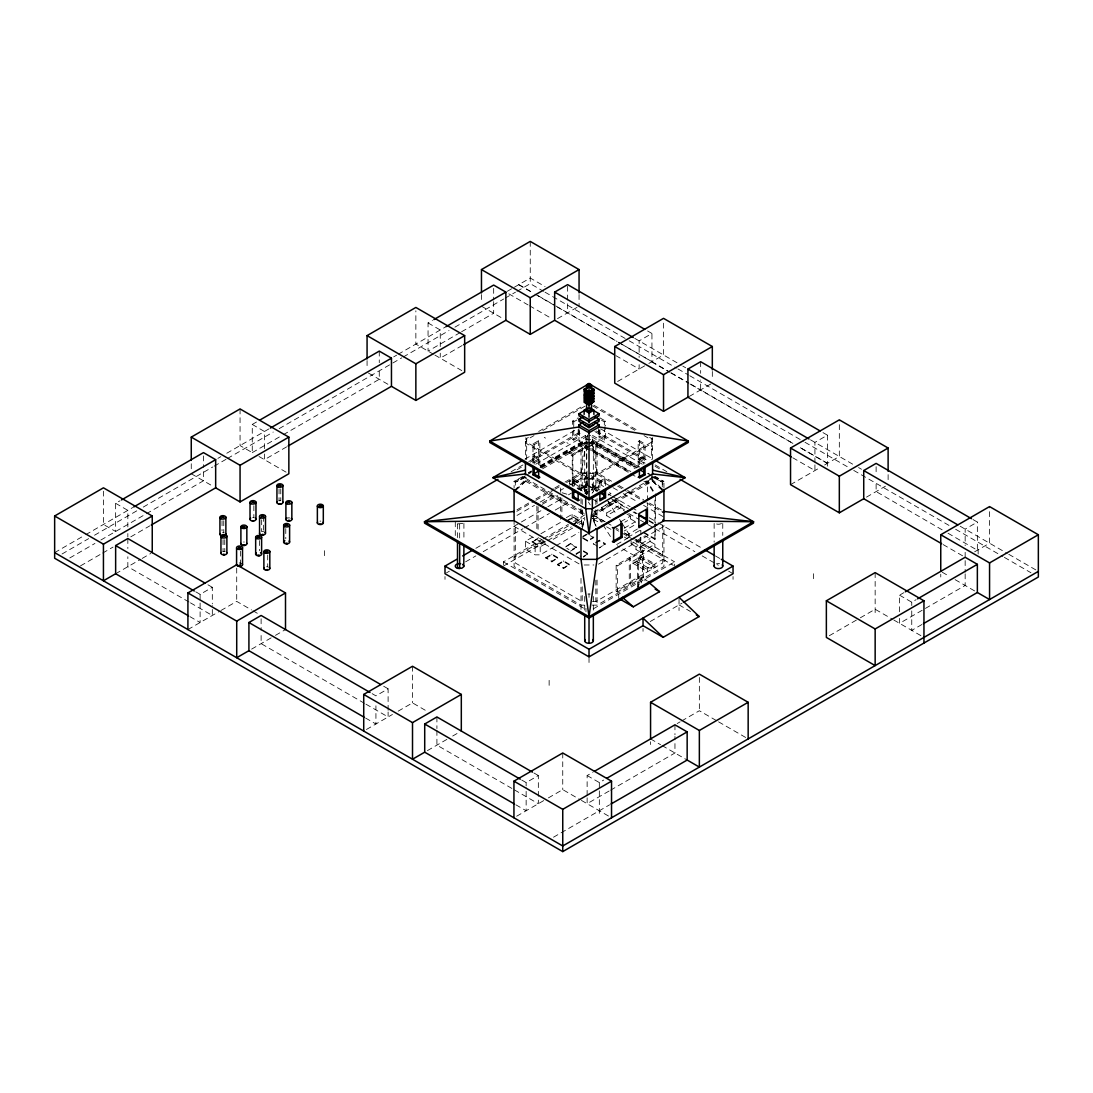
<?xml version="1.0" encoding="UTF-8"?>
<svg xmlns="http://www.w3.org/2000/svg" width="1093" height="1093" viewBox="0 0 1093 1093"><rect width="100%" height="100%" fill="white"/><g stroke="black" fill="none" stroke-linecap="round" stroke-linejoin="round"><path stroke-width="0.75" stroke-dasharray="5 3.75" d="M564.999 482.081L580.998 472.845L587.583 435M582.214 528.67L584.823 519.093M581.941 526.375L584.755 517.372M582.2 526.826L584.7 519.025M637.438 586.791L637.438 562.362L642.397 550.08L643.627 550.776L643.627 576.844L641.14 582.979M638.654 587.501L638.654 563.073L643.627 550.776M637.438 588.43L642.397 576.134L642.397 550.08L616.151 565.231L616.151 591.286L617.367 591.996L643.627 576.844L642.397 576.134L616.151 591.286M639.227 467.217L597.051 442.87L596.341 443.867L592.351 442.487L591.122 443.198L635.211 468.651M514.093 490.757L525.446 479.595L585.698 514.379M515.828 490.347L526.676 480.414L526.676 477.983L525.446 477.272L515.828 481.904L514.093 481.494L514.093 488.147M515.322 490.06L525.446 481.111L525.446 477.026M103.439 491.153L103.439 524.449L115.639 531.485L115.639 503.313L120.039 500.785M240.064 408.946L240.064 445.575L252.264 452.611L252.264 424.439L256.691 421.884M460.139 332.6L428.06 351.113L428.06 322.941L432.432 320.427M54.65 552.621L84.229 535.543M85.705 534.696L132.718 507.548M217.89 458.377L220.841 456.669M226.757 453.253L268.892 428.921M393.685 356.878L396.636 355.17M398.112 354.323L446.094 326.616M507.289 291.284L512.986 288.005M514.407 287.186L530.255 278.032L545.052 286.571M62.041 553.987L88.629 538.644M94.531 535.228L137.363 510.499M143.279 507.084L212.698 467.012M214.173 466.151L225.991 459.333M227.467 458.473L273.25 432.049M279.166 428.634L401.759 357.848M403.235 357.001L449.018 330.564M454.934 327.149L503.668 299.017M505.144 298.157L515.486 292.186M516.962 291.339L530.255 283.661L543.549 291.339M69.802 557.949L94.941 543.44M100.857 540.024L144.918 514.584M146.38 513.737L203.462 480.783L203.462 469.184M252.264 452.611L281.803 435.56M283.278 434.713L379.271 379.285L379.271 369.352M461.588 331.753L493.667 313.24L493.667 301.641M80.527 565.846L101.225 553.905M102.701 553.044L113.057 547.074M130.764 536.841L149.796 525.856M286.612 446.873L264.465 459.661L264.465 453.035M462.12 345.538L440.26 358.162L440.26 353.189M115.639 573.743L140.765 559.247M142.199 558.414L150.807 553.441M557.512 318.637L577.623 307.024M195.756 591.819L200.115 594.346L212.315 587.31L212.315 603.869M647.589 330.96L651.947 333.488L639.132 340.879L639.132 357.452M187.914 629.554L219.488 611.329M220.923 610.509L236.716 601.396L251.499 609.921M617.6 381.484L647.452 364.256M648.846 363.45L663.533 354.965L663.533 321.67M528.384 437.432L525.446 439.126L526.676 439.837L534.012 435.588M538.671 431.489L582.76 406.049M542.838 430.505L585.452 405.899M525.446 441.558L526.676 440.862M532.988 462.243L538.63 458.992L539.846 459.688L534.204 462.954L532.988 462.243L532.988 443.936L538.63 440.67L539.846 441.381L539.874 467.367M572.513 424.439L572.513 421.106L578.17 417.854M532.988 443.936L534.204 444.646L539.846 441.381M572.513 421.106L573.743 421.816L579.386 418.551M524.9 459.169L577.364 428.88M532.988 456.478L534.204 455.767L539.874 459.046L538.644 459.743L532.988 456.478L532.988 464.798M511.182 471.711L522.932 464.921M528.807 461.533L580.205 431.858M517.057 469.73L522.932 466.328M530.283 462.093L583.143 431.571M572.513 431.093L572.513 439.427L578.17 436.162L579.386 436.872L579.386 430.205M601.492 420.19L604.32 421.83L605.549 421.119L605.549 426.12M572.513 439.427L573.743 440.124L579.386 436.872M535.734 464.183L585.698 435.342L590.685 435.342M578.962 428.524L578.962 441.053L587.583 436.08M528.384 472.641L531.335 470.946M540.147 465.864L585.698 439.564L590.685 439.564M525.446 477.272L515.322 482.191L514.093 481.494L522.823 476.452M528.643 473.091L531.553 471.411M540.27 466.369L580.998 442.87L585.698 440.971L586.914 441.668L568.702 452.188L568.702 453.718L572.267 455.781L590.193 445.425M526.922 474.909L531.335 472.354M540.147 467.271L585.698 440.971M524.613 476.835L515.322 482.191L515.322 488.475M540.707 467.531L582.214 443.567L590.685 442.487M541.609 467.941L585.698 442.487L586.914 443.198L586.914 435.014M542.606 468.774L586.914 443.198M598.663 428.552L598.663 436.872L599.879 436.162L605.549 439.441L605.549 427.787M597.051 491.864L597.051 442.87L592.351 440.971L591.122 441.668L636.673 467.968M579.604 489.145L587.201 484.759L586.599 445.985L572.267 454.251L572.267 485.975M588.99 444.605L592.597 442.528L592.597 444.045M587.201 446.34L572.882 454.606L572.882 486.358M587.201 447.857L586.599 448.212L629.226 472.832M589.018 446.859L599.073 441.053L599.073 426.967M598.663 436.872L604.32 440.137L605.549 439.441M251.622 649.119L274.029 636.194M275.463 635.361L285.505 629.554M689.314 396.431L700.408 390.023M710.86 383.985L700.654 389.887L690.298 383.903M517.003 509.789L528.643 503.067M535.912 498.873L553.359 488.79M554.82 487.956L559.179 485.442M516.784 511.319L534.34 501.181M535.802 500.348L553.359 490.211M554.82 489.363L560.668 485.989L560.668 492.328M566.557 482.587L582.214 473.542L587.324 473.542M572.5 485.948L572.5 479.281L573.716 478.584L579.372 481.849L579.372 490.17M638.175 459.675L639.391 458.978L645.048 462.243L643.832 462.954L638.175 459.675L638.175 441.367L639.391 440.67L645.048 443.936L645.061 463.131M585.985 490.402L569.508 480.879L569.508 483.707L574.385 480.893L585.985 487.587L587.201 493.216M517.003 515.418L534.463 505.349M540.27 501.988L554.82 493.585M560.641 490.224L563.537 488.557M569.357 485.196L580.998 478.474L587.419 478.474M626.849 453.144L628.079 452.447M574.385 483.707L582.214 479.185L587.324 479.185M542.47 502.835L556.474 494.746M585.698 477.75L589.018 477.054M572.5 479.281L578.156 482.559L579.372 481.849M638.175 441.367L643.832 444.632L645.048 443.936M542.278 504.351L557.69 495.457M475.865 548.29L519.954 522.837M521.416 521.976L546.404 507.562M547.866 506.715L562.567 498.23M568.442 494.828L571.379 493.134M587.556 483.803L578.156 489.281L578.156 482.559M585.698 487.259L586.914 486.549M569.508 483.707L581.107 490.402L585.985 487.587M598.663 490.183L598.663 481.849L604.306 478.597L605.522 479.294L605.522 485.961M638.189 459.033L643.845 455.767L645.061 456.478L639.419 459.729L638.189 459.033L638.189 467.353M598.663 481.849L599.879 482.559L605.522 479.294M591.409 487.97L601.232 482.3L601.232 485.114L591.409 490.784M446.463 572.869L449.401 571.174M465.577 561.843L475.865 555.9M483.202 551.651L522.891 528.752M524.353 527.892L549.342 513.478M555.217 510.076L569.918 501.591M584.618 493.107L587.556 491.413M585.588 493.558L589.974 491.017M591.436 490.17L595.835 487.642L599.879 489.978M554.52 546.582L540.215 554.834L535.133 554.834L525.473 549.26L525.473 541.24L535.433 535.488M566.365 517.631L572.049 514.352L581.708 519.926L581.708 529.285M540.885 533.753L561.884 521.621L560.668 520.924M608.186 495.184L610.987 493.558L608.555 492.151M565.983 521.101L573.142 516.975L579.427 520.61L573.716 524.613M544.71 541.322L537.715 545.366L532.072 542.114L539.081 537.373M567.417 520.978L573.142 517.686L579.427 521.32M532.072 542.114L539.081 538.07L543.303 540.516L514.093 557.239M503.395 564.698L503.395 561.884L541.773 539.723M543.262 538.863L568.346 524.38M573.497 521.539L584.591 514.994M549 537.087L569.357 525.337M575.178 521.976L580.998 518.615L584.209 518.615M663.943 488.147L663.943 481.494L662.221 481.904L652.589 477.272L645.376 481.439L648.696 483.366L655.499 494.227M593.813 512.111L652.589 478.188M532.072 541.418L537.715 544.669L544.71 540.625M572.281 524.736L579.427 520.61M591.122 515.186L652.589 479.595L663.943 490.757M503.395 566.106L546.213 541.39M547.689 540.529L571.311 526.894M577.213 523.492L584.591 519.23M601.833 510.103L615.865 502.001L615.865 499.187L601.833 507.289L601.833 510.103L606.711 512.918L620.742 504.816L620.742 507.644L606.711 515.732L606.711 512.918M592.351 515.896L652.589 481.111L652.589 475.756L648.19 473.214M525.473 541.24L535.133 546.814L540.215 546.814L547.429 542.647M553.208 539.314L573.401 527.659M579.167 524.326L581.708 522.85M555.954 545.749L578.853 532.537M545.79 557.649L551.883 554.124L557.99 557.649L551.883 561.87L545.79 557.649L551.883 561.174L557.99 557.649M570.491 543.385L564.398 547.607L570.491 544.082L576.598 547.607L570.491 543.385L570.491 544.082M582.801 536.28L586.449 534.176M545.79 558.345L551.883 554.834L557.99 558.345M582.801 536.991L587.679 534.176L593.772 537.688L587.679 533.466M576.598 546.91L570.491 550.421L566.83 548.317M582.801 537.688L587.679 540.502L593.772 536.991M620.674 521.757L630.497 516.087L630.497 518.902L624.882 522.153M570.491 551.132L576.598 547.607M582.801 538.398L587.679 541.213L593.772 537.688M557.444 564.384L563.551 560.859L569.644 564.384L563.551 568.606L557.444 564.384L563.551 567.895L569.644 564.384M579.714 551.528L576.052 553.632L580.929 556.46M595.671 542.306L599.333 540.202L605.426 543.713L599.333 547.948L605.426 543.713M557.444 565.081L563.551 561.556L569.644 565.081M576.052 554.342L579.714 552.225M595.671 543.016L599.333 540.898L605.426 544.423M624.158 528.206L635.375 521.73L635.375 524.544L624.158 531.02M583.375 556.46L588.253 553.632L583.375 557.157M637.451 528.985L626.234 535.461L626.234 538.275L640.252 530.173L642.698 531.581M622.272 523.656L630.497 536.526L615.865 544.97L613.118 540.68M640.252 530.884L640.867 530.529L640.867 535.57M631.112 541.09L631.112 543.904L645.13 535.816L650.021 538.63L650.021 541.445L635.989 549.547L635.989 546.732L650.021 538.63M598.499 564.152L663.943 526.361M388.111 710.341L388.111 688.795L375.924 695.845L371.483 693.29M822.988 432.609L827.415 435.178L814.927 442.378L814.927 462.271M643.19 532.564L654.898 539.327L655.499 525.61M617.367 591.996L617.367 565.928L654.898 544.259L650.021 541.445M640.252 537.455L640.252 555.531L654.898 547.074L662.727 551.596M632.943 561.16L640.252 556.938L654.898 565.395L647.575 569.617L632.943 561.16L632.943 563.291L647.575 571.735L647.575 568.21L662.727 559.466M632.943 563.291L640.252 559.056L640.252 556.938M366.428 729.496L392.428 714.48M398.166 711.174L412.512 702.881L427.295 711.42M790.54 484.636L819.094 468.146M824.641 464.949L839.328 456.464L839.328 419.849M663.943 561.474L665.282 560.695M592.42 601.615L595.835 601.615L662.727 562.991L662.727 524.954M592.228 605.139L597.051 605.139L663.943 566.516L663.943 525.46M593.267 608.869L674.654 561.884L674.654 566.106M650.226 621.534L681.95 603.213M427.418 750.618L446.955 739.346M452.693 736.026L458.445 732.72M866.476 497.137L885.453 486.18M521.73 780.033L526.143 782.574L538.343 775.538L538.343 803.71L513.355 789.283M972.961 519.517L977.361 522.071L965.16 529.108L965.16 545.68M516.661 816.225L546.951 798.737M548.385 797.904L562.745 789.624L579.959 799.557M587.132 795.417L587.132 775.538L592.993 772.15M677.182 723.552L680.133 721.845M681.608 720.984L699.356 710.737L717.104 720.984M829.314 635.716L858.893 618.638M860.369 617.777L875.151 609.252L892.38 619.184M899.553 611.738L899.553 595.166L903.925 592.638M974.642 551.801L989.561 543.194L989.561 506.578M587.132 775.538L599.333 782.574L603.732 780.047M899.553 595.166L911.753 602.202L916.125 599.674M609.088 791.031L587.132 803.71L587.132 797.07M610.563 790.184L674.955 752.995L674.955 736.422M553.495 837.211L609.58 804.831M921.959 624.486L911.753 630.374L911.753 607.175M585.698 485.852L586.914 485.169M514.093 481.494L525.446 475.756M462.694 523.465L457.502 523.916A4.317 2.487 0 0 1 455.89 523.014M288.265 519.011L289.618 519.107M239.121 564.22L240.159 564.302M580.998 490.183L580.998 442.87L587.419 442.87M589.018 442.87L597.051 442.87M587.324 443.567L582.214 443.567L582.214 491.03M589.018 443.567L595.835 443.567L637.328 467.531M580.998 472.845L590.63 472.845M592.228 472.845L597.051 472.845L611.588 481.234M589.018 473.542L595.835 473.542L610.372 481.945M589.018 478.474L597.051 478.474L611.588 486.877M589.018 479.185L595.835 479.185L601.232 482.3M582.214 487.642L590.726 487.642M592.42 487.642L595.835 487.642M592.42 516.511L595.835 516.511L604.497 521.511M592.228 518.615L597.051 518.615L602.871 521.976M584.209 564.985L593.841 564.985M584.209 605.139L580.998 605.139L514.093 566.516L514.093 522.14M562.144 492.765L569.508 494.979M642.301 464.183L592.351 435.342L592.351 442.487L595.835 443.567L595.835 491.03M652.589 477.272L662.727 482.191L662.727 488.475M654.01 476.466L663.943 481.494L655.226 476.452M634.76 338.365L681.267 365.212M682.756 366.073L685.707 367.781M810.5 439.823L852.636 464.156M858.551 467.558L861.503 469.266M960.16 526.225L1007.295 553.441M1008.771 554.301L1038.35 571.366M545.024 292.186L627.737 339.937M629.213 340.797L676.485 368.081M677.961 368.942L688.303 374.899M689.779 375.76L803.505 441.422M804.981 442.269L847.813 466.998M853.729 470.414L949.735 525.842M955.637 529.258L1002.896 556.542M1004.385 557.389L1030.959 572.746M518.847 284.617L532.154 292.296M538.07 295.711L554.329 305.111M555.804 305.958L617.067 341.44M518.683 284.713L533.466 293.252M534.942 294.099L619.909 343.161M621.37 343.994L669.599 371.948M671.088 372.809L688.822 383.056M651.619 361.851L669.367 372.098M670.842 372.945L688.59 383.192M690.066 384.039L793.45 443.731L700.654 389.887L700.654 379.94M508.819 293.826L528.042 304.92M529.518 305.767L551.705 318.582M615.824 355.608L639.132 369.051L639.132 364.078M792.78 457.762L814.927 470.55L814.927 463.924M943.109 544.56L963.684 556.433M481.466 306.204L503.149 318.719M942.193 572.199L949.366 576.339M955.118 579.659L977.361 592.502M593.813 405.189L637.902 430.642M649.652 437.432L652.589 439.126L651.373 439.837L644.023 435.588M592.597 405.899L635.211 430.505M651.373 440.862L652.589 441.558M599.879 417.854L605.549 421.119M428.06 322.941L440.26 329.99L440.26 346.563M600.685 428.88L653.136 459.169M596.368 431.011L649.228 461.533M655.103 464.921L666.853 471.711M594.893 431.571L647.766 462.093M655.103 466.328L660.978 469.73M591.9 436.899L599.073 441.053M592.351 439.564L639.364 466.711M592.351 440.971L637.902 467.271M647.575 473.447L651.974 475.988M653.436 476.835L662.727 482.191M592.351 442.487L636.427 467.941M651.373 478.884L652.589 479.595M433.484 354.241L415.859 344.076L415.859 310.781M434.836 355.034L461.779 370.595M893.814 620.018L923.954 637.424M662.727 490.06L651.373 480.414L651.373 476.452M578.962 441.053L587.583 446.026M591.573 448.854L630.825 471.52M586.599 446.695L629.226 471.302M591.573 450.384L629.377 472.203M630.702 473.679L636.577 477.067M643.927 481.316L648.081 483.721L654.038 493.216M566.871 442.679L568.087 443.389M544.273 437.419L545.503 438.115M568.702 452.188L573.497 455.071L573.497 453.554L569.918 451.491L569.918 453.008M618.857 485.442L626.139 489.637M627.587 490.47L643.586 499.706M649.406 503.067L663.943 511.469M617.641 486.139L626.371 491.181M627.819 492.014L645.28 502.097M646.728 502.93L662.727 512.166M613.05 487.71L617.408 490.224M623.229 493.585L637.765 501.988M643.586 505.349L663.943 517.098M591.122 475.633L592.351 476.343L592.351 492.424M586.914 477.054L526.676 442.269L525.446 442.966L589.018 479.677M601.232 485.114L603.678 486.535M591.955 484.65L599.306 488.885M608.132 493.981L611.069 495.675M612.531 496.523L630.169 506.715M631.645 507.562L637.52 510.95M649.283 517.74L656.62 521.976M658.095 522.837L702.184 548.29M715.409 555.927L719.822 558.468M588.676 485.62L597.488 490.702M610.727 498.34L628.366 508.532M634.241 511.92L637.192 513.628M648.818 520.336L654.16 523.424M586.599 485.114L596.764 490.989M612.749 500.225L627.286 508.614M633.093 511.961L636.003 513.642M649.078 521.197L654.898 524.544L654.898 497.902M620.742 507.644L624.404 509.748M608.132 501.591L627.232 512.631M628.707 513.478L638.995 519.407M640.457 520.268L646.332 523.656M647.807 524.503L653.682 527.892M655.158 528.752L694.834 551.651M702.184 555.9L718.347 565.231M728.635 571.174L733.048 573.716M626.836 513.983L630.497 516.087M630.497 518.902L635.375 521.73M592.078 498.845L596.969 501.66L596.969 504.474M368.423 373.027L388.753 384.763M643.791 532.223L655.499 538.972M606.711 515.732L610.372 517.85M593.444 514.994L605.262 521.812M606.738 522.673L612.64 526.075M614.116 526.935L618.542 529.49M624.458 532.892L631.836 537.155M633.312 538.016L674.654 561.884M624.718 533.193L630.497 536.526M636.358 539.901L662.727 555.135M615.96 529.531L618.857 531.212M621.343 532.646L633.407 539.614M634.855 540.448L663.943 557.239M525.446 478.188L583.976 511.975M593.417 519.202L600.754 523.438M606.615 526.826L611.014 529.367M624.212 536.991L627.15 538.685M633.025 542.073L673.315 565.327M525.446 481.111L584.222 515.049M631.112 543.904L635.989 546.732M635.989 549.547L640.867 552.361L640.867 537.25M640.252 555.531L654.898 563.988L654.898 567.513L617.299 545.803M636.591 561.174L651.237 569.631L651.237 567.499M637.438 562.362L638.654 563.073M596.887 545.831L593.239 543.713L596.887 546.541M616.151 565.231L617.367 565.928M679.04 604.894L690.544 611.547M583.375 550.817L588.253 553.632M583.375 551.528L588.253 554.342M514.093 526.361L580.998 564.985M503.395 561.884L586.067 609.607M252.264 424.439L264.465 431.489L264.465 451.368M259.041 456.532L288.853 473.747M718.579 721.845L748.159 738.909M191.261 473.747L212.957 486.262M650.567 738.909L660.609 744.716M662.044 745.549L687.155 760.045M115.639 503.313L127.84 510.363L127.84 526.935M207.943 584.782L212.315 587.31M252.975 610.782L258.891 614.198M383.684 686.24L388.111 688.795M533.931 772.983L538.343 775.538M581.394 800.39L611.534 817.796M189.021 602.024L127.84 566.707L127.84 556.761M190.469 602.858L212.315 615.482L212.315 605.536M364.488 703.332L261.118 643.64L261.118 632.041M365.964 704.179L388.111 716.967L388.111 711.994M511.879 788.422L436.913 745.139L436.913 730.233M189.922 616.63L200.115 622.518L200.115 602.626M365.581 718.046L375.924 724.017L375.924 705.791M515.855 804.803L526.143 810.746L526.143 787.547M618.515 342.273L651.947 361.66L651.947 333.488M942.139 529.832L876.121 491.563L876.121 481.63M948.014 533.234L977.361 550.244L977.361 522.071M647.398 581.134L644.952 579.017L644.952 583.238M652.589 481.111L662.221 490.347M580.998 442.87L581.708 443.867L585.698 442.487L585.698 435.342M607.64 500.772L615.865 513.642M619.526 519.366L621.357 522.222M588.43 502.07L590.247 504.925M593.909 510.65L602.147 523.52M603.049 524.954L612.203 539.259M595.343 525.268L592.843 517.454L594.961 525.487M592.816 515.869L596.109 526.375M591.6 441.572L597.051 472.845M662.221 481.904L662.303 486.945M978.139 549.793L978.139 554.014M965.16 552.32L965.16 557.28M965.16 560.6L965.16 572.199M965.16 573.852L965.16 585.452L899.553 623.338L899.553 618.365M940.759 574.194L940.759 577.008M911.753 602.202L911.753 605.522M888.117 474.649L888.117 482.969M876.121 466.711L876.121 475.004M875.151 572.623L875.151 614.881M827.415 435.178L827.415 466.164M813.616 573.716L813.616 579.345M733.048 576.53L733.048 579.345M722.76 523.438L722.76 535.392M714.139 523.438L714.139 542.21M712.322 371.483L712.322 379.817M700.654 361.715L700.654 373.314M699.356 677.455L699.356 710.737M679.04 598.814L679.04 610.536M674.955 724.823L674.955 734.769M655.499 495.894L655.499 522.536M654.898 525.965L654.898 539.327M654.898 544.259L654.898 547.074M652.589 459.279L652.589 437.719L651.373 438.43L651.373 459.511M650.567 741.737L650.567 744.552M648.696 483.366L648.696 481.835L647.48 481.139L647.48 501.113M648.081 483.721L648.081 482.191L646.865 481.494L646.865 483.01M647.48 502.794L647.48 506.141M643.832 444.632L643.845 464.088M643.026 628.502L643.026 631.317M639.391 440.67L639.391 458.978M639.419 459.729L639.419 466.397M618.706 594.168L618.706 598.404M604.32 421.83L604.32 425.15M604.32 426.816L604.32 440.137M604.306 478.597L604.306 486.918M599.879 429.508L599.879 436.162M599.879 482.559L599.879 489.213M599.333 540.202L599.333 540.898M599.333 782.574L599.333 789.201M599.333 790.867L599.333 816.375M597.051 498.545L597.051 503.572M597.051 510.253L597.051 518.615M597.051 580.041L597.051 605.139M595.835 499.528L595.835 508.013M595.835 509.721L595.835 516.511M595.835 580.137L595.835 601.615M593.335 447.01L593.335 491.385M593.335 596.45L593.335 610.113M589.018 593.964L589.018 597.379M589.018 658.273L589.018 662.508M587.679 540.502L587.679 541.213M586.914 495.033L586.914 475.633L585.698 476.343L585.698 493.872M586.599 445.985L586.599 494.514M585.971 608.35L585.971 611.766M587.911 444.605A4.317 2.487 0 0 0 584.714 447.01L584.714 491.385A4.317 2.487 0 0 0 587.911 493.79M584.714 596.45L584.714 610.113M582.214 499.528L582.214 508.013M582.214 509.721L582.214 516.511M582.214 586.736L582.214 601.615L515.322 562.991L515.322 524.982M581.107 487.587L581.107 490.402M580.998 498.545L580.998 506.906M580.998 508.587L580.998 518.615M580.998 578.375L580.998 609.361M579.058 294.55L579.058 306.204M578.17 429.508L578.17 436.162M574.385 480.893L574.385 487.082M573.743 421.816L573.743 428.47M573.743 430.136L573.743 440.124M573.716 478.584L573.716 486.904M573.142 516.975L573.142 517.686M572.049 514.352L572.049 520.774M567.636 286.27L567.636 312.789M563.551 560.859L563.551 561.556M563.551 567.895L563.551 568.606M562.745 752.995L562.745 789.624M561.884 498.08L561.884 518.26M560.668 497.37L560.668 519.23M551.883 554.124L551.883 554.834M551.883 561.174L551.883 561.87M549.137 680.352L549.137 685.994M540.215 546.814L540.215 554.834M538.63 440.67L538.63 458.992M538.644 459.743L538.644 466.41M538.084 506.769L538.084 532.004M537.715 544.669L537.715 545.366M536.868 506.073L536.868 531.294M535.133 546.814L535.133 554.834M534.204 444.646L534.204 464.101M530.255 241.403L530.255 283.661M526.676 459.729L526.676 438.43L525.446 437.719L525.446 459.279M526.143 782.574L526.143 785.894M493.667 288.388L493.667 299.988M481.466 294.55L481.466 302.87M463.91 523.397L463.91 540.461M459.661 524.216L459.661 539.587M457.502 523.916L457.502 537.565M455.289 521.771L455.289 537.128M445.001 576.53L445.001 579.345M436.913 716.967L436.913 728.566M412.512 666.265L412.512 702.881M379.271 351.113L379.271 362.712M367.07 360.594L367.07 368.915M324.539 550.681L324.539 556.323M285.779 528.602L285.779 538.74M280.764 488.899L280.764 500.731M279.043 488.899L279.043 500.731M267.703 554.957L267.703 566.789M263.386 516.415L263.386 533.316M261.664 519.79L261.664 531.622M261.118 618.788L261.118 630.388M259.506 540.57L259.506 550.708M253.863 505.717L253.863 517.549M240.405 551.132L240.405 564.644M236.716 568.1L236.716 601.396M224.775 539.655L224.775 551.487M223.764 520.746L223.764 532.578M223.054 539.655L223.054 551.487M222.043 520.746L222.043 530.884M203.462 455.931L203.462 467.531M200.115 594.346L200.115 600.972M191.261 463.76L191.261 472.08M127.84 533.562L127.84 536.882M127.84 538.535L127.84 548.481M587.911 594.045A4.317 2.487 0 0 1 590.138 594.045M591.176 444.851A4.317 2.487 0 0 1 591.176 449.168M587.911 449.414A4.317 2.487 0 0 1 584.714 447.01M721.489 523.492A4.317 2.487 0 0 1 715.396 523.492M320.017 521.115A2.992 1.721 0 0 1 320.796 521.129M278.824 500.813A2.992 1.721 0 0 1 280.368 500.717M716.284 563.947A4.317 2.487 0 0 1 719.563 563.701M592.761 492.629A4.317 2.487 0 0 1 592.064 493.148M584.714 491.385A4.317 2.487 0 0 1 587.911 488.981M591.176 489.227A4.317 2.487 0 0 1 593.185 492.028M239.23 562.936A2.992 1.721 0 0 1 240.747 563.073M252.674 517.535A2.992 1.721 0 0 1 254.204 517.672M222.576 532.551A2.992 1.721 0 0 1 224.106 532.687M266.514 566.775A2.992 1.721 0 0 1 268.045 566.912M243.548 542.019A2.992 1.721 0 0 1 244.326 542.032M262.197 531.594A2.992 1.721 0 0 1 263.727 531.731M288.552 517.645A2.992 1.721 0 0 1 289.331 517.658M222.835 551.569A2.992 1.721 0 0 1 225.117 551.596M651.373 442.269L591.122 477.054L592.351 477.75L652.589 442.966L651.373 442.269M652.589 448.636L651.373 449.346L652.589 448.636M827.415 463.35L799.352 447.146L827.415 463.35M630.497 558.359L629.281 557.649L629.281 583.717L630.497 584.413L630.497 558.359"/><path stroke-width="1.5" d="M592.761 639.583A4.317 2.487 0 0 1 589.018 643.312L589.018 616.698L597.051 559.356L597.051 529.381L663.943 490.757L662.727 490.06M463.91 545.585L463.774 566.707L461.82 568.237L457.502 568.278A4.317 2.487 0 0 1 455.289 566.147L455.412 565.505A4.317 2.487 0 0 1 456.491 564.371M266.091 569.644L267.061 570.382L267.266 569.467M289.741 520.76L288.005 520.76M319.511 524.107L321.178 524.107M253.822 520.787L252.169 520.787M243.124 544.888L243.876 545.639L244.613 544.888M940.759 571.366L940.759 534.75L989.561 506.578L1038.35 534.75L1038.35 577.008L562.745 851.597L54.65 558.25L54.65 515.992L103.439 487.82L152.241 515.992L152.241 552.621M191.261 460.426L191.261 437.118L240.064 408.946L288.853 437.118L288.853 473.747L240.064 501.919L215.663 487.833L151.258 525.009M367.07 358.928L367.07 335.619L415.859 307.447L464.662 335.619L464.662 372.248L415.859 400.421L391.458 386.335L288.087 446.012M481.466 292.883L481.466 269.575L530.255 241.403L579.058 269.575L579.058 292.883M121.501 499.938L203.462 452.611L215.663 459.661L215.663 487.833M259.642 420.177L379.271 351.113L391.458 358.162L391.458 386.335M433.894 319.58L493.667 285.068L505.868 292.118L505.868 320.29L463.582 344.691M133.701 506.974L215.663 459.661M270.367 428.073L391.458 358.162M446.094 326.616L505.868 292.118M54.65 515.992L103.439 544.164L152.241 515.992M191.261 437.118L240.064 465.29L288.853 437.118M367.07 335.619L415.859 363.791L464.662 335.619M481.466 269.575L530.255 297.747L579.058 269.575M188.474 615.796L115.639 573.743L115.639 545.571L127.84 538.535L205.033 583.102M614.375 354.76L554.657 320.29L554.657 292.118L567.636 284.617L644.679 329.266M115.639 573.743L103.439 580.793L103.439 544.164M505.868 320.29L530.255 334.376L554.657 320.29M187.914 629.554L187.914 592.939L236.716 564.767L285.505 592.939L285.505 629.554M791.305 456.915L687.934 397.224L663.533 411.31L614.731 383.137L614.731 346.522L663.533 318.35L712.322 346.522L712.322 369.83M586.586 389.654L586.586 384.791L589.018 383.383L591.463 384.791L591.463 389.654M590.247 386.84L593.895 389.654L589.018 392.469L584.14 389.654L587.802 386.84M586.586 384.791L589.018 386.198L591.463 384.791M584.14 389.654L587.802 387.537M584.14 388.944L589.018 391.772L593.895 388.944M591.463 393.699L593.895 395.816L589.018 398.631L584.14 395.816L586.586 393.699M589.018 394.887L593.895 392.073L589.018 395.598L584.14 392.073L589.018 394.887L589.018 411.61L591.463 410.203L591.463 402.32M593.895 395.106L589.018 397.934L584.14 395.106M584.14 414.425L584.14 410.203L587.802 408.085M590.452 408.741L599.073 413.714L599.073 415.818L589.018 421.625L578.962 415.818L578.962 413.714L587.583 408.741M584.14 410.203L589.018 413.017L593.895 410.203L593.895 414.425M594.77 416.734L599.073 419.22L599.073 421.324L589.018 427.131L578.962 421.324L578.962 419.22L583.279 416.734M187.914 592.939L236.716 621.111L285.505 592.939M614.731 346.522L663.533 374.694L712.322 346.522M578.962 426.967L489.746 441.053L589.018 498.367L688.303 441.053L589.018 383.725L489.746 441.053L489.746 442.46L589.018 499.774L688.303 442.46L688.303 441.053L599.073 426.967L589.018 432.773L578.962 426.967L578.962 424.849L583.279 422.363M578.962 413.714L589.018 419.521L599.073 413.714M521.989 460.85L492.847 477.668L589.018 533.193L685.188 477.668L656.046 460.85M578.962 419.22L589.018 425.027L599.073 419.22M364.106 717.199L248.917 650.69L248.917 622.518L261.118 615.468L380.733 684.532M687.934 397.224L687.934 369.051L700.654 361.715L820.051 430.902M680.078 479.335L753.501 521.73L753.501 523.137L589.018 618.105L424.535 523.137L424.535 521.73L497.971 479.335M584.14 424.849L589.018 427.664L593.895 424.849M578.962 424.849L589.018 430.656L599.073 424.849L599.073 426.967M533.917 473.788L539.71 470.455M532.988 474.786L534.204 474.089L539.874 477.354L538.644 478.051L532.988 474.786L532.988 466.465M248.917 650.69L236.716 657.726L236.716 621.111M679.04 597.284L699.178 616.52L663.178 637.315L643.026 625.688L589.018 656.866L445.001 573.716L445.001 566.106L456.751 559.315M462.64 555.927L472.914 549.984M572.882 493.039L575.628 491.454M572.5 489.281L572.5 497.602L573.716 496.891L579.372 500.157M600.071 499.351L604.306 496.905L605.522 497.616L605.522 489.281M638.189 477.34L643.845 474.075L645.061 474.786L645.061 466.465M605.522 497.616L599.879 500.867L599.879 492.547M645.061 474.786L639.419 478.051L639.419 469.717M652.589 470.113L685.188 477.668L652.589 473.952L592.351 508.737L585.698 508.737L525.446 473.952L492.847 477.668L525.446 470.113M612.381 527.523L613.597 528.22L622.136 523.287L622.136 537.373L613.597 542.306L612.381 541.609L620.92 536.677L622.136 537.373M662.727 512.166L663.943 511.469L753.501 521.73L589.018 616.698L424.535 521.73L514.093 511.469M639.063 526.198L646.182 522.085L647.398 522.796L647.398 508.71L638.859 513.642L638.859 527.728L647.398 522.796M363.723 731.053L363.723 694.438L412.512 666.265L461.314 694.438L461.314 731.053M941.633 543.699L863.73 498.722L839.328 512.808L790.54 484.636L790.54 448.021L839.328 419.849L888.117 448.021L888.117 471.315M363.723 694.438L412.512 722.61L461.314 694.438M790.54 448.021L839.328 476.193L888.117 448.021M514.379 803.956L424.712 752.189L424.712 724.017L436.913 716.967L532.469 772.136M863.73 498.722L863.73 470.55L876.121 463.391L971.486 518.669M620.168 599.237L633.312 606.834L659.557 591.668L648.614 582.186M445.001 566.106L589.018 649.256L733.048 566.106L733.048 573.716L683.412 602.366M424.712 752.189L412.512 759.225L412.512 722.61M513.942 817.796L513.942 781.167L562.745 752.995L611.534 781.167L611.534 817.796M650.567 738.909L650.567 702.293L699.356 674.121L748.159 702.293L748.159 738.909M826.363 600.795L875.151 628.967L875.151 665.596L826.363 637.424L826.363 600.795L875.151 572.623L923.954 600.795L923.954 643.053M594.455 771.303L674.955 724.823L687.155 731.873L687.155 760.045L611.042 803.983M905.387 591.791L965.16 557.28L977.361 564.33L977.361 592.502L923.421 623.638M606.656 778.353L687.155 731.873M917.587 598.841L977.361 564.33M513.942 781.167L562.745 809.339L611.534 781.167M650.567 702.293L699.356 730.466L748.159 702.293M875.151 628.967L923.954 600.795M940.759 534.75L989.561 562.922L1038.35 534.75M1038.35 571.366L562.745 845.968L54.65 552.621M223.478 554.151L223.682 555.066L224.666 554.342M239.982 566.488L239.982 565.627M424.535 521.73L514.093 520.733L580.998 559.356L597.051 559.356L663.943 520.733L753.501 521.73M554.657 292.118L633.312 337.518M687.934 369.051L809.025 438.976M863.73 470.55L957.81 524.872M977.361 592.502L989.561 599.538L989.561 562.922M590.247 387.537L593.895 389.654M591.463 390.666L593.895 392.073M590.247 408.085L593.895 410.203M589.018 411.61L586.586 410.203L586.586 402.32M594.77 422.363L599.073 424.849M639.624 469.676L644.023 472.217M662.727 520.036L663.943 520.733L663.943 489.814M705.122 549.984L713.934 555.08M721.284 559.315L733.048 566.106M600.44 492.41L603.377 494.104M640.129 515.322L646.004 518.71M655.499 524.203L656.729 524.9M599.674 492.67L605.481 496.031M638.913 515.322L646.182 519.517M654.898 524.544L656.114 525.255M572.5 497.602L578.156 500.867L578.156 492.547M595.835 528.67L597.051 529.381M514.093 490.757L580.998 529.381L580.998 559.356L589.018 616.698M655.172 589.141L659.557 591.668M696.296 614.867L699.178 616.52M637.438 588.43L638.654 589.127M687.155 760.045L699.356 767.081L699.356 730.466M115.639 545.571L194.294 590.985M248.917 622.518L370.008 692.429M424.712 724.017L520.268 779.186M462.64 564.343L463.91 566.065M622.368 597.338L633.312 606.834M663.178 637.315L643.026 618.078L643.026 625.688M839.328 476.193L839.328 512.808M722.76 540.502L722.76 566.106M714.139 545.626L714.139 566.106M663.533 374.694L663.533 411.31M652.589 461.861L652.589 473.952M646.182 509.57L646.182 522.085M643.845 467.421L643.845 474.075M620.92 522.591L620.92 536.677M613.597 528.22L613.597 542.306M604.306 490.251L604.306 496.905M593.335 615.222L593.335 640.826M592.351 497.329L592.351 508.737L589.018 533.193L585.698 508.737L585.698 497.178M591.463 391.185L591.463 394.327M591.463 395.816L591.463 397.428M591.463 399.013L591.463 400.666M589.018 386.198L589.018 391.062M589.018 391.772L589.018 394.177M589.018 413.017L589.018 417.239M589.018 419.521L589.018 422.772M589.018 425.027L589.018 427.664M589.018 430.656L589.018 499.774M589.018 649.256L589.018 656.866M586.586 391.185L586.586 392.77M586.586 395.816L586.586 397.428M586.586 399.013L586.586 400.666M584.714 615.222L584.714 640.826M573.716 490.238L573.716 496.891M562.745 809.339L562.745 851.597M538.644 469.73L538.644 478.051M534.204 467.421L534.204 474.089M530.255 297.747L530.255 334.376M525.446 462.544L525.446 473.952M514.093 489.814L514.093 520.733M459.661 542.989L459.661 568.592L457.502 568.278L457.502 540.98M415.859 363.791L415.859 400.421M323.309 505.745L323.309 522.645M317.366 506.114L317.366 523.014M291.845 502.261L291.845 519.175M289.604 525.036L289.604 541.937M285.901 502.643L285.901 519.544M283.674 525.405L283.674 542.306M282.868 485.333L282.868 502.233M276.939 485.702L276.939 502.602M269.807 551.391L269.807 568.305M265.49 516.224L265.49 533.124M263.878 551.774L263.878 568.674M261.61 537.005L261.61 553.905M259.56 516.593L259.56 533.493M255.967 502.152L255.967 519.052M255.666 537.373L255.666 554.274M250.024 502.52L250.024 519.435M246.84 526.635L246.84 543.549M242.523 547.566L242.523 564.466M240.897 527.017L240.897 543.918M240.064 465.29L240.064 501.919M236.58 547.935L236.58 564.835M226.879 536.089L226.879 552.99M225.868 517.18L225.868 534.081M220.95 536.458L220.95 553.359M219.925 517.549L219.925 534.45M323.118 522.208A2.992 1.721 0 0 1 320.276 524.558A2.992 1.721 0 0 1 317.612 522.14M282.691 501.796A2.992 1.721 0 0 1 279.835 504.146A2.992 1.721 0 0 1 277.171 501.728M264.93 532.291A2.992 1.721 0 0 1 263.235 534.983C260.079 535.912 263.399 532.865 263.14 535.078A2.992 1.721 0 0 1 259.574 533.042M289.044 541.103A2.992 1.721 0 0 1 288.402 543.508A2.992 1.721 0 0 1 284.235 543.139A2.992 1.721 0 0 1 284.877 540.734M291.284 518.342A2.992 1.721 0 0 1 290.629 520.746A2.992 1.721 0 0 1 286.462 520.377A2.992 1.721 0 0 1 287.104 517.973M457.38 563.974A4.317 2.487 0 0 1 460.645 563.687M589.018 643.312A4.317 2.487 0 0 1 585.288 639.583M260.517 552.744A2.992 1.721 0 0 1 260.967 555.162A2.992 1.721 0 0 1 256.773 555.435A2.992 1.721 0 0 1 256.308 553.003M722.186 564.862A4.317 2.487 0 0 1 719.003 568.579A4.317 2.487 0 0 1 714.275 565.464M255.407 518.219A2.992 1.721 0 0 1 254.956 520.541A2.992 1.721 0 0 1 250.925 520.487A2.992 1.721 0 0 1 250.666 518.164M241.963 563.633A2.992 1.721 0 0 1 241.608 565.901A2.992 1.721 0 0 1 237.673 565.996M237.14 565.668A2.992 1.721 0 0 1 236.594 564.384M225.677 533.644A2.992 1.721 0 0 1 225.636 534.955M222.439 535.966A2.992 1.721 0 0 1 220.171 533.562M269.247 567.472A2.992 1.721 0 0 1 267.17 570.204A2.992 1.721 0 0 1 264.11 567.786M246.649 543.112A2.992 1.721 0 0 1 244.19 545.448A2.992 1.721 0 0 1 240.925 543.467M226.702 552.552A2.992 1.721 0 0 1 223.846 554.902A2.992 1.721 0 0 1 221.182 552.484M222.07 517.235L223.764 517.358L222.07 517.235M223.081 536.144L224.775 536.267L223.081 536.144M243.042 526.703L244.736 526.826L243.042 526.703M238.711 547.62L240.405 547.743L238.711 547.62M252.169 502.206L253.863 502.343L252.169 502.206M261.692 516.279L263.386 516.415L261.692 516.279M257.811 537.059L259.506 537.182L257.811 537.059M257.811 555.367L259.506 555.49L257.811 555.367M279.07 485.388L280.764 485.511L279.07 485.388M266.009 551.459L267.703 551.582L266.009 551.459M279.07 503.695L280.764 503.832L279.07 503.695M288.033 502.329L289.741 502.452L288.128 502.206M285.806 525.091L287.5 525.214L285.806 525.091M285.806 543.399L287.5 543.535L285.806 543.399M319.511 505.799L321.205 505.922L319.511 505.799M593.895 390.488L589.018 393.302L584.14 390.488L584.14 391.185L589.018 393.999L593.895 390.488M593.895 393.617L589.018 396.445L584.14 393.617L584.14 394.327L589.018 397.142L593.895 393.617M593.895 396.718L589.018 399.532L584.14 396.718L584.14 397.428L589.018 400.243L593.895 396.718M593.895 398.303L589.018 401.117L584.14 398.303L584.14 399.013L589.018 401.828L593.895 398.303M593.895 399.956L589.018 402.771L584.14 399.956L584.14 400.666L589.018 403.481L593.895 399.956M593.895 401.609L589.018 404.437L584.14 401.609L584.14 402.32L589.018 405.134L593.895 401.609M318.473 507.275A2.992 1.721 0 0 0 323.296 506.196A2.992 1.721 0 0 0 319.265 504.324A2.992 1.721 0 0 0 318.473 507.275M278.032 486.863A2.992 1.721 0 0 0 282.855 485.784A2.992 1.721 0 0 0 278.824 483.912A2.992 1.721 0 0 0 278.032 486.863M260.653 517.754A2.992 1.721 0 0 0 265.476 516.675A2.992 1.721 0 0 0 261.446 514.803A2.992 1.721 0 0 0 260.653 517.754M284.767 526.566A2.992 1.721 0 0 0 289.59 525.487A2.992 1.721 0 0 0 285.56 523.615A2.992 1.721 0 0 0 284.767 526.566M286.994 503.791A2.992 1.721 0 0 0 291.817 502.712A2.992 1.721 0 0 0 287.787 500.854A2.992 1.721 0 0 0 286.994 503.791M256.773 538.535A2.992 1.721 0 0 0 261.596 537.442A2.992 1.721 0 0 0 257.565 535.584A2.992 1.721 0 0 0 256.773 538.535M251.13 503.682A2.992 1.721 0 0 0 255.94 502.602A2.992 1.721 0 0 0 251.909 500.731A2.992 1.721 0 0 0 251.13 503.682M237.673 549.096A2.992 1.721 0 0 0 242.496 548.017A2.992 1.721 0 0 0 238.465 546.145A2.992 1.721 0 0 0 237.673 549.096M221.032 518.71A2.992 1.721 0 0 0 225.855 517.617A2.992 1.721 0 0 0 221.824 515.759A2.992 1.721 0 0 0 221.032 518.71M264.971 552.921A2.992 1.721 0 0 0 269.793 551.842A2.992 1.721 0 0 0 265.763 549.97A2.992 1.721 0 0 0 264.971 552.921M242.004 528.165A2.992 1.721 0 0 0 246.827 527.086A2.992 1.721 0 0 0 242.796 525.214A2.992 1.721 0 0 0 242.004 528.165M222.043 537.619A2.992 1.721 0 0 0 226.866 536.54A2.992 1.721 0 0 0 222.835 534.668A2.992 1.721 0 0 0 222.043 537.619"/></g></svg>
